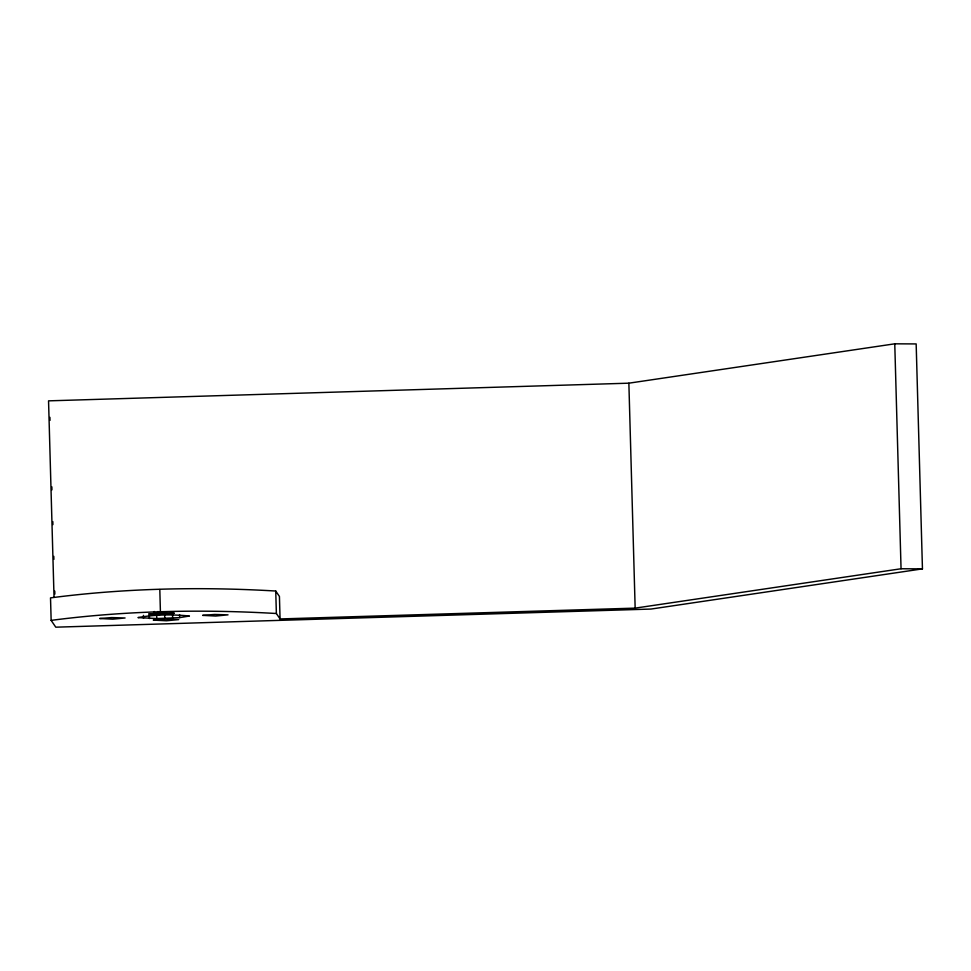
<?xml version="1.0" encoding="UTF-8"?>
<svg xmlns="http://www.w3.org/2000/svg" width="971" height="971" viewBox="0 0 971 971"><rect width="100%" height="100%" fill="white"/><g stroke="black" fill="none" stroke-linecap="round" stroke-linejoin="round"><path stroke-width="1.46" d="M280.061 618.94L279.43 596.437L275.74 591.023C200.803 586.63 124.98 588.159 50.516 597.881L51.147 620.372C125.611 610.65 201.434 609.12 276.371 613.514L280.061 618.94L635.155 608.125L901.052 568.763L922.45 568.872L916.163 343.928L894.764 343.819L628.868 383.181L48.55 400.853L54.036 597.262M922.45 568.872L650.958 609.06L55.772 627.181L51.147 620.372M179.684 617.629L189.418 616.027C172.486 614.291 154.644 614.497 137.955 617.592L156.756 618.563L179.684 617.629L179.599 614.631M158.067 614.509L174.392 613.247L160.992 612.847L148.66 614.024L158.067 614.509L157.982 611.512M894.764 343.819L901.052 568.763M628.868 383.181L635.155 608.125M275.74 591.023L276.371 613.514M172.535 613.575L172.668 618.078M164.682 615.396L164.767 618.393M159.814 589.555L160.421 612.046M156.671 615.565L156.756 618.563M154.316 611.512L154.401 614.509M149.352 615.553L149.425 618.551M143.417 615.371L143.502 618.381M49.922 417.348L50.007 420.37M51.851 486.847L51.936 489.87M52.822 521.597L52.907 524.619M53.793 556.347L53.878 559.369M54.764 591.096L54.849 594.118M99.807 618.503L112.757 619.17L125.077 617.981L111.677 617.58L99.807 618.503M153.442 620.105L166.381 620.772L178.713 619.595L165.301 619.195L153.442 620.105M202.757 615.371L215.696 616.039L228.027 614.849L214.615 614.449L202.757 615.371"/></g></svg>
